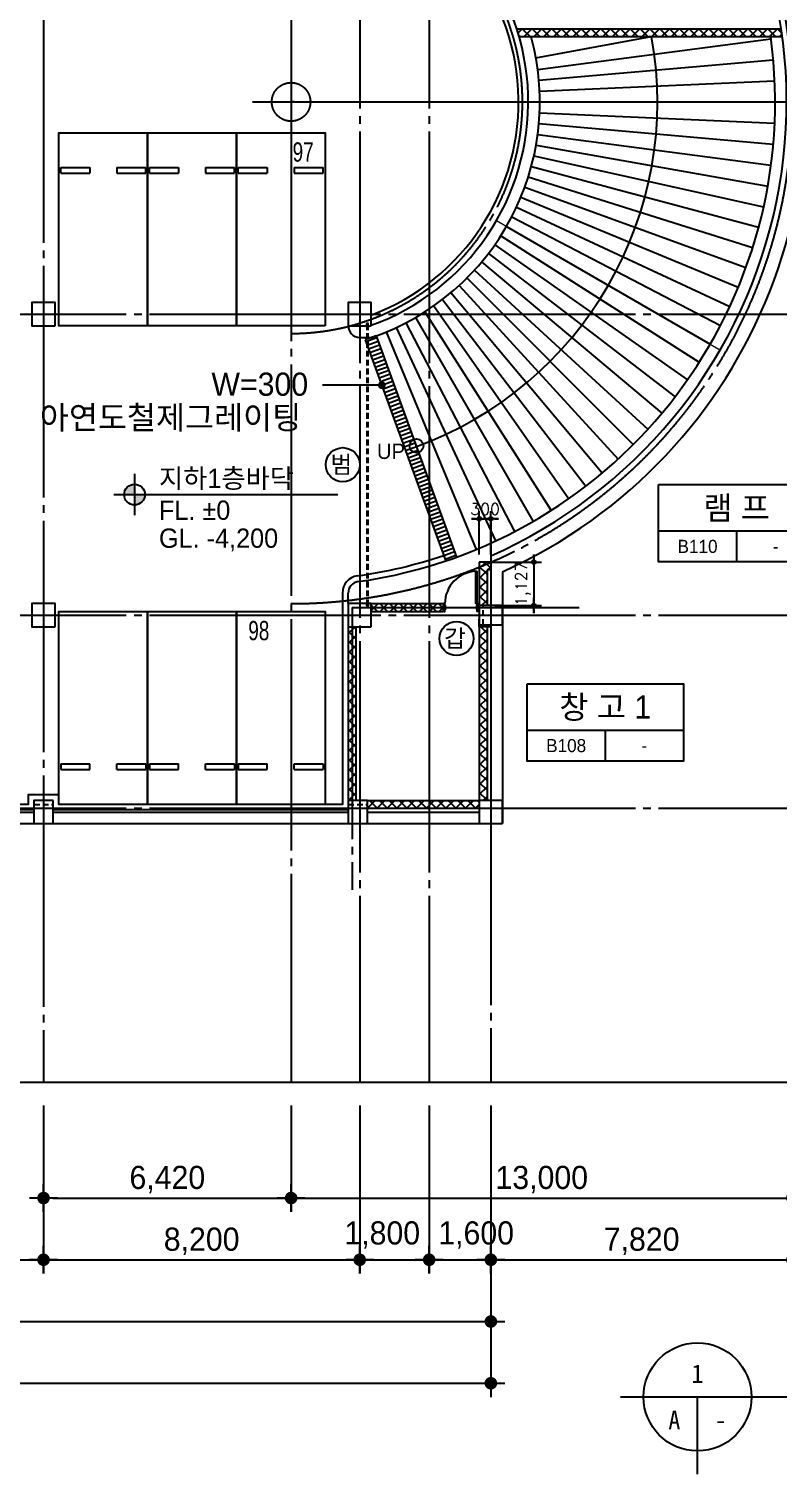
# Model space of a CAD drawing. Extents: x 13827183 to 13983685, y -1862231 to -1752052.
# Drawn here: x 13912080 to 13931509, y -1862231 to -1824785 of the extents above; entities that cross this region are included whole.
import ezdxf
from ezdxf.enums import TextEntityAlignment as Align

# ---------------------------------------------------------------- set-up
doc = ezdxf.new("R2010")
doc.units = 0
doc.header["$LTSCALE"] = 100
doc.header["$MEASUREMENT"] = 0
doc.header["$PDSIZE"] = -10
for name, pattern in [('CEN', [66, 60, -2, 2, -2]), ('HID', [2.3, 1.5, -0.8]), ('HIDDEN', [0.375, 0.25, -0.125])]:
    doc.linetypes.add(name, pattern=pattern)
doc.layers.get('0').update_dxf_attribs({"linetype": 'CONTINUOUS'})
doc.layers.get('Defpoints').update_dxf_attribs({"linetype": 'CONTINUOUS'})
for name, color, linetype in [('_FIN', 5, 'CONTINUOUS'), ('CAR', 21, 'CONTINUOUS'), ('CAR-STOP', 5, 'CONTINUOUS'), ('CEN', 1, 'CEN'), ('DIM', 7, 'CONTINUOUS'), ('DO', 7, 'CONTINUOUS'), ('EL8', 8, 'CONTINUOUS'), ('HAT', 5, 'CONTINUOUS'), ('LEVEL-1', 4, 'CONTINUOUS'), ('line', 2, 'CONTINUOUS'), ('open-tr', 9, 'CONTINUOUS'), ('ST', 3, 'CONTINUOUS'), ('SYM', 7, 'CONTINUOUS'), ('TEXT', 2, 'CONTINUOUS'), ('TEXT1', 7, 'CONTINUOUS'), ('TITLE', 3, 'CONTINUOUS'), ('WA1', 2, 'CONTINUOUS'), ('WALL-1', 7, 'CONTINUOUS'), ('WALLBR', 3, 'CONTINUOUS'), ('WID', 4, 'CONTINUOUS'), ('지시선', 7, 'CONTINUOUS')]:
    doc.layers.add(name, color=color, linetype=linetype)
doc.layers.add('hidded', color=5, linetype='HIDDEN', lineweight=20)
doc.styles.add('GHS', font='romans', dxfattribs={"bigfont": 'ghs'})
doc.styles.add('HE', font='HYWULM.TTF', dxfattribs={"height": 3})
doc.styles.add('HY울를도M', font='HYWULM.TTF')
doc.styles.add('굴림', font='H2HDRM.TTF')
doc.styles.add('돋움체', font='DotumChe.ttf')
doc.styles.add('돋음', font='Dotum.ttf', dxfattribs={"height": 3})
doc.styles.add('울릉도', font='HYWULM.TTF', dxfattribs={"height": 3})
doc.dimstyles.new('DIM50', dxfattribs={"dimscale": 50, "dimtxt": 3, "dimasz": 1.2, "dimexe": 1, "dimexo": 1, "dimgap": 0.6, "dimtad": 1, "dimdec": 4, "dimzin": 0, "dimdsep": 46, "dimlunit": 6, "dimtxsty": '굴림', "dimblk": 'DOTT', "dimcen": 0.09, "dimadec": 0, "dimazin": 0, "dimtfac": 1, "dimtdec": 4, "dimtofl": 0, "dimtmove": 2, "dimatfit": 2, "dimldrblk": 'DOTT', "dimfxl": 1, "dimtolj": 1, "dimtzin": 0, "dimarcsym": 0})
doc.dimstyles.new('SAMOO-100', dxfattribs={"dimscale": 100, "dimtxt": 3, "dimasz": 1, "dimexe": 2, "dimexo": 2, "dimgap": 1, "dimtad": 1, "dimdec": 4, "dimdsep": 46, "dimlunit": 6, "dimtxsty": 'GHS', "dimblk": 'DIMDOT', "dimcen": 2.5, "dimdle": 1.5, "dimadec": 0, "dimazin": 0, "dimtfac": 1, "dimtdec": 4, "dimtix": 1, "dimtmove": 2, "dimatfit": 3, "dimldrblk": 'DIMDOT', "dimfxl": 1, "dimtvp": 1, "dimtolj": 1, "dimtzin": 0, "dimarcsym": 0})

# ---------------------------------------------------------------- blocks, each defined once
blk = doc.blocks.new('DOTT')
for p, q in [((-1.5, 0), (1.5, 0)), ((0, 1.5), (0, -1.5))]:
    blk.add_line(p, q)
at = {"color": 6, "const_width": 0.68}
blk.add_lwpolyline([(-0.34, 0, 1), (0.34, 0, 1)], format="xyb", close=True, dxfattribs=at)
blk = doc.blocks.new('*D45')
at = {"layer": 'Defpoints', "color": 0, "lineweight": -3}
for p in [(13902460, -1852077), (13912460, -1852077), (13912460, -1856678)]:
    blk.add_point(p, dxfattribs=at)
at = {"layer": 'DIM', "color": 7, "lineweight": -2}
for p, q in [((13902460, -1852677), (13902460, -1856878)), ((13912460, -1852677), (13912460, -1856878)), ((13902700, -1856678), (13912220, -1856678))]:
    blk.add_line(p, q, dxfattribs=at)
at = {"layer": 'DIM', "color": 7, "lineweight": -2, "xscale": 240, "yscale": 240, "zscale": 240, "rotation": 180}
blk.add_blockref('DOTT', (13902460, -1856678), dxfattribs=at)
at = {"layer": 'DIM', "color": 7, "lineweight": -2, "xscale": 240, "yscale": 240, "zscale": 240}
blk.add_blockref('DOTT', (13912460, -1856678), dxfattribs=at)
at = {"layer": 'DIM', "color": 3, "insert": (13907460, -1856201), "char_height": 600, "attachment_point": 5, "style": '굴림'}
blk.add_mtext('\\A1;10,000', dxfattribs=at)
blk = doc.blocks.new('*D46')
at = {"layer": 'Defpoints', "color": 0, "lineweight": -3}
for p in [(13912460, -1852077), (13920660, -1852077), (13920660, -1856678)]:
    blk.add_point(p, dxfattribs=at)
at = {"layer": 'DIM', "color": 7, "lineweight": -2}
for p, q in [((13912460, -1852677), (13912460, -1856878)), ((13920660, -1852677), (13920660, -1856878)), ((13912700, -1856678), (13920420, -1856678))]:
    blk.add_line(p, q, dxfattribs=at)
at = {"layer": 'DIM', "color": 7, "lineweight": -2, "xscale": 240, "yscale": 240, "zscale": 240, "rotation": 180}
blk.add_blockref('DOTT', (13912460, -1856678), dxfattribs=at)
at = {"layer": 'DIM', "color": 7, "lineweight": -2, "xscale": 240, "yscale": 240, "zscale": 240}
blk.add_blockref('DOTT', (13920660, -1856678), dxfattribs=at)
at = {"layer": 'DIM', "color": 3, "insert": (13916560, -1856200), "char_height": 600, "attachment_point": 5, "style": '굴림'}
blk.add_mtext('\\A1;8,200', dxfattribs=at)
blk = doc.blocks.new('*D48')
at = {"layer": 'Defpoints', "color": 0, "lineweight": -3}
for p in [(13922460, -1852077), (13924060, -1852077), (13924060, -1856678)]:
    blk.add_point(p, dxfattribs=at)
at = {"layer": 'DIM', "color": 7, "lineweight": -2}
for p, q in [((13922460, -1852677), (13922460, -1856878)), ((13924060, -1852677), (13924060, -1856878)), ((13922700, -1856678), (13923820, -1856678))]:
    blk.add_line(p, q, dxfattribs=at)
at = {"layer": 'DIM', "color": 7, "lineweight": -2, "xscale": 240, "yscale": 240, "zscale": 240, "rotation": 180}
blk.add_blockref('DOTT', (13922460, -1856678), dxfattribs=at)
at = {"layer": 'DIM', "color": 7, "lineweight": -2, "xscale": 240, "yscale": 240, "zscale": 240}
blk.add_blockref('DOTT', (13924060, -1856678), dxfattribs=at)
at = {"layer": 'DIM', "color": 3, "insert": (13923678, -1856038), "char_height": 600, "attachment_point": 5, "style": '굴림'}
blk.add_mtext('\\A1;1,600', dxfattribs=at)
blk = doc.blocks.new('*D49')
at = {"layer": 'Defpoints', "color": 0, "lineweight": -3}
for p in [(13890360, -1852077), (13924060, -1852077), (13924060, -1858278)]:
    blk.add_point(p, dxfattribs=at)
at = {"layer": 'DIM', "color": 7, "lineweight": -2}
for p, q in [((13890360, -1852677), (13890360, -1858478)), ((13924060, -1852677), (13924060, -1858478)), ((13890600, -1858278), (13923820, -1858278))]:
    blk.add_line(p, q, dxfattribs=at)
at = {"layer": 'DIM', "color": 7, "lineweight": -2, "xscale": 240, "yscale": 240, "zscale": 240, "rotation": 180}
blk.add_blockref('DOTT', (13890360, -1858278), dxfattribs=at)
at = {"layer": 'DIM', "color": 7, "lineweight": -2, "xscale": 240, "yscale": 240, "zscale": 240}
blk.add_blockref('DOTT', (13924060, -1858278), dxfattribs=at)
at = {"layer": 'DIM', "color": 3, "insert": (13907210, -1857800), "char_height": 600, "attachment_point": 5, "style": '굴림'}
blk.add_mtext('\\A1;33,700', dxfattribs=at)
blk = doc.blocks.new('*D56')
at = {"layer": 'Defpoints', "color": 0, "lineweight": -3}
for p in [(13850460, -1852077), (13924060, -1852077), (13924060, -1859878)]:
    blk.add_point(p, dxfattribs=at)
at = {"layer": 'DIM', "color": 7, "lineweight": -2}
for p, q in [((13850460, -1852677), (13850460, -1860078)), ((13924060, -1852677), (13924060, -1860078)), ((13850700, -1859878), (13923820, -1859878))]:
    blk.add_line(p, q, dxfattribs=at)
at = {"layer": 'DIM', "color": 7, "lineweight": -2, "xscale": 240, "yscale": 240, "zscale": 240, "rotation": 180}
blk.add_blockref('DOTT', (13850460, -1859878), dxfattribs=at)
at = {"layer": 'DIM', "color": 7, "lineweight": -2, "xscale": 240, "yscale": 240, "zscale": 240}
blk.add_blockref('DOTT', (13924060, -1859878), dxfattribs=at)
at = {"layer": 'DIM', "color": 3, "insert": (13887260, -1859400), "char_height": 600, "attachment_point": 5, "style": '굴림'}
blk.add_mtext('\\A1;73,600', dxfattribs=at)
blk = doc.blocks.new('*D59')
at = {"layer": 'Defpoints', "color": 0, "lineweight": -3}
for p in [(13924060, -1852077), (13931880, -1852077), (13931880, -1856678)]:
    blk.add_point(p, dxfattribs=at)
at = {"layer": 'DIM', "color": 7, "lineweight": -2}
for p, q in [((13924060, -1852677), (13924060, -1856878)), ((13931880, -1852677), (13931880, -1856878)), ((13924300, -1856678), (13931640, -1856678))]:
    blk.add_line(p, q, dxfattribs=at)
at = {"layer": 'DIM', "color": 7, "lineweight": -2, "xscale": 240, "yscale": 240, "zscale": 240, "rotation": 180}
blk.add_blockref('DOTT', (13924060, -1856678), dxfattribs=at)
at = {"layer": 'DIM', "color": 7, "lineweight": -2, "xscale": 240, "yscale": 240, "zscale": 240}
blk.add_blockref('DOTT', (13931880, -1856678), dxfattribs=at)
at = {"layer": 'DIM', "color": 3, "insert": (13927970, -1856200), "char_height": 600, "attachment_point": 5, "style": '굴림'}
blk.add_mtext('\\A1;7,820', dxfattribs=at)
blk = doc.blocks.new('TT1')
at = {"layer": 'TEXT1'}
for p, q in [((-1013, -600), (1013, -600)), ((0, -600), (0, -1000))]:
    blk.add_line(p, q, dxfattribs=at)
blk.add_lwpolyline([(-1013, 0), (1013, 0), (1013, -1000), (-1013, -1000)], close=True, dxfattribs=at)
blk = doc.blocks.new('*D60')
at = {"layer": 'Defpoints', "color": 0, "lineweight": -3}
for p in [(13920660, -1852077), (13922460, -1852077), (13922460, -1856678)]:
    blk.add_point(p, dxfattribs=at)
at = {"layer": 'DIM', "color": 7, "lineweight": -2}
for p, q in [((13920660, -1852677), (13920660, -1856878)), ((13922460, -1852677), (13922460, -1856878)), ((13920900, -1856678), (13922220, -1856678))]:
    blk.add_line(p, q, dxfattribs=at)
at = {"layer": 'DIM', "color": 7, "lineweight": -2, "xscale": 240, "yscale": 240, "zscale": 240, "rotation": 180}
blk.add_blockref('DOTT', (13920660, -1856678), dxfattribs=at)
at = {"layer": 'DIM', "color": 7, "lineweight": -2, "xscale": 240, "yscale": 240, "zscale": 240}
blk.add_blockref('DOTT', (13922460, -1856678), dxfattribs=at)
at = {"layer": 'DIM', "color": 3, "insert": (13921243, -1856038), "char_height": 600, "attachment_point": 5, "style": '굴림'}
blk.add_mtext('\\A1;1,800', dxfattribs=at)
blk = doc.blocks.new('*D94')
at = {"layer": 'Defpoints', "color": 0, "lineweight": -3}
for p in [(13912460, -1852077), (13918880, -1852077), (13918880, -1855078)]:
    blk.add_point(p, dxfattribs=at)
at = {"layer": 'DIM', "color": 7, "lineweight": -2}
for p, q in [((13912460, -1852677), (13912460, -1855278)), ((13918880, -1852677), (13918880, -1855278)), ((13912700, -1855078), (13918640, -1855078))]:
    blk.add_line(p, q, dxfattribs=at)
at = {"layer": 'DIM', "color": 7, "lineweight": -2, "xscale": 240, "yscale": 240, "zscale": 240, "rotation": 180}
blk.add_blockref('DOTT', (13912460, -1855078), dxfattribs=at)
at = {"layer": 'DIM', "color": 7, "lineweight": -2, "xscale": 240, "yscale": 240, "zscale": 240}
blk.add_blockref('DOTT', (13918880, -1855078), dxfattribs=at)
at = {"layer": 'DIM', "color": 3, "insert": (13915670, -1854600), "char_height": 600, "attachment_point": 5, "style": '굴림'}
blk.add_mtext('\\A1;6,420', dxfattribs=at)
blk = doc.blocks.new('*D95')
at = {"layer": 'Defpoints', "color": 0, "lineweight": -3}
for p in [(13918880, -1852077), (13931880, -1852077), (13931880, -1855078)]:
    blk.add_point(p, dxfattribs=at)
at = {"layer": 'DIM', "color": 7, "lineweight": -2}
for p, q in [((13918880, -1852677), (13918880, -1855278)), ((13931880, -1852677), (13931880, -1855278)), ((13919120, -1855078), (13931640, -1855078))]:
    blk.add_line(p, q, dxfattribs=at)
at = {"layer": 'DIM', "color": 7, "lineweight": -2, "xscale": 240, "yscale": 240, "zscale": 240, "rotation": 180}
blk.add_blockref('DOTT', (13918880, -1855078), dxfattribs=at)
at = {"layer": 'DIM', "color": 7, "lineweight": -2, "xscale": 240, "yscale": 240, "zscale": 240}
blk.add_blockref('DOTT', (13931880, -1855078), dxfattribs=at)
at = {"layer": 'DIM', "color": 3, "insert": (13925380, -1854600), "char_height": 600, "attachment_point": 5, "style": '굴림'}
blk.add_mtext('\\A1;13,000', dxfattribs=at)
blk = doc.blocks.new('CAR-STOP')
at = {"layer": 'CAR-STOP', "ltscale": 3}
for p, q in [((50, 3950), (50, 4100)), ((50, 4100), (800, 4100)), ((50, 3950), (800, 3950)), ((800, 4100), (800, 3950)), ((1500, 4100), (2250, 4100)), ((1500, 4100), (1500, 3950)), ((1500, 3950), (2250, 3950)), ((2250, 3950), (2250, 4100))]:
    blk.add_line(p, q, dxfattribs=at)
blk = doc.blocks.new('DIMDOT')
blk.add_line((-2, 0), (2, 0))
blk.add_circle((0, 0), 0.5)
blk = doc.blocks.new('*D110')
at = {"layer": 'Defpoints', "color": 0, "lineweight": -3, "ltscale": 200}
for p in [(13923760, -1838601), (13923960, -1839727), (13925171, -1839727)]:
    blk.add_point(p, dxfattribs=at)
at = {"layer": 'line', "color": 1, "lineweight": -2, "ltscale": 200}
for p, q in [((13925171, -1838501), (13925171, -1838401)), ((13923960, -1838601), (13925371, -1838601)), ((13925171, -1838601), (13925171, -1839727)), ((13924160, -1839727), (13925371, -1839727)), ((13925171, -1839827), (13925171, -1839927))]:
    blk.add_line(p, q, dxfattribs=at)
at = {"layer": 'line', "color": 1, "lineweight": -2, "ltscale": 200, "xscale": 100, "yscale": 100, "zscale": 100}
for p, rotation in [((13925171, -1838601), 270), ((13925171, -1839727), 90)]:
    blk.add_blockref('DIMDOT', p, dxfattribs=dict(at, rotation=rotation))
at = {"layer": 'line', "color": 3, "lineweight": -3, "ltscale": 200, "insert": (13924892, -1839164), "char_height": 300, "attachment_point": 5, "rotation": 90, "style": 'GHS'}
blk.add_mtext('\\A1;1,127', dxfattribs=at)
blk = doc.blocks.new('*D111')
at = {"layer": 'Defpoints', "color": 0, "lineweight": -3, "ltscale": 200}
for p in [(13924060, -1837477), (13923760, -1838601), (13924060, -1838601)]:
    blk.add_point(p, dxfattribs=at)
at = {"layer": 'line', "color": 1, "lineweight": -2, "ltscale": 200}
for p, q in [((13923760, -1838401), (13923760, -1837277)), ((13924060, -1838401), (13924060, -1837277)), ((13923660, -1837477), (13923560, -1837477)), ((13923760, -1837477), (13924060, -1837477)), ((13924160, -1837477), (13924260, -1837477))]:
    blk.add_line(p, q, dxfattribs=at)
at = {"layer": 'line', "color": 1, "lineweight": -2, "ltscale": 200, "xscale": 100, "yscale": 100, "zscale": 100}
blk.add_blockref('DIMDOT', (13923760, -1837477), dxfattribs=at)
at = {"layer": 'line', "color": 1, "lineweight": -2, "ltscale": 200, "xscale": 100, "yscale": 100, "zscale": 100, "rotation": 180}
blk.add_blockref('DIMDOT', (13924060, -1837477), dxfattribs=at)
at = {"layer": 'line', "color": 3, "lineweight": -3, "ltscale": 200, "insert": (13923910, -1837227), "char_height": 300, "attachment_point": 5, "style": 'GHS'}
blk.add_mtext('\\A1;300', dxfattribs=at)

msp = doc.modelspace()

# ---------------------------------------------------------------- hatches: boundary and pattern name
at = {"layer": 'HAT', "lineweight": -3, "ltscale": 200}
h = msp.add_hatch(dxfattribs=at)
h.set_pattern_fill('_USER,N', color=256, scale=180, angle=45, style=0, double=1, pattern_type=0)
h.set_pattern_definition([(45, (1315193.02, -3034316.96), (-127.2792206, 127.2792206), []), (135, (1315193.02, -3034316.96), (-127.2792206, -127.2792206), [])])
h.paths.add_polyline_path([(13924734.12832, -1824793.37395), (13924794.7608, -1824993.37395), (13931618.98744, -1824993.37395), (13931590.9485, -1824793.37395), (13924734.12832, -1824793.37395)])
at = {"layer": 'HAT'}
h = msp.add_hatch(dxfattribs=at)
h.set_pattern_fill('_USER', color=256, scale=180, angle=45, style=0, double=1, pattern_type=0)
h.set_pattern_definition([(45, (13920859.81, -1844977.37), (-127.279, 127.279), []), (135, (13920859.81, -1844977.37), (-127.279, -127.279), [])])
h.paths.add_polyline_path([(13923759.80992, -1840277.37395), (13923759.80992, -1844777.37395), (13923959.80992, -1844777.37395), (13923959.80992, -1840277.37395)])
h.paths.add_polyline_path([(13923759.80992, -1844977.37395), (13923759.80992, -1844777.37395), (13920859.80992, -1844777.37395), (13920859.80992, -1844977.37395)])
h.paths.add_polyline_path([(13923759.80992, -1839727.37395), (13923959.80992, -1839727.37395), (13923959.80992, -1838800.7795), (13924059.80992, -1838800.7795), (13924059.80992, -1838600.7795), (13923759.80992, -1838600.7795)])
h = msp.add_hatch(dxfattribs=at)
h.set_pattern_fill('_USER', color=256, scale=180, angle=45, style=0, double=1, pattern_type=0)
h.set_pattern_definition([(45, (13090914.87, -2370030.04), (-127.27922, 127.27922), []), (135, (13090914.87, -2370030.04), (-127.27922, -127.27922), [])])
h.paths.add_polyline_path([(13920559.80992, -1840277.37395), (13920359.80992, -1840277.37395), (13920359.80992, -1844777.37395), (13920559.80992, -1844777.37395)])
h.paths.add_polyline_path([(13922459.80992, -1839677.37395), (13920959.80992, -1839677.37395), (13920959.80992, -1839877.37395), (13922459.80992, -1839877.37395)])
h.paths.add_polyline_path([(13922819.07143, -1839677.37395), (13922459.80992, -1839677.37395), (13922459.80992, -1839877.37395), (13922819.07143, -1839877.37395)])
at = {"layer": 'LEVEL-1'}
h = msp.add_hatch(color=256, dxfattribs=at)
h.paths.add_polyline_path([(13914819.45517, -1836850.82234), (13914819.45517, -1836582.02502, 0.4142135624), (13914550.65786, -1836850.82234)])
h.paths.add_polyline_path([(13914819.45517, -1836850.82234), (13914819.45517, -1837119.61965, 0.4142135624), (13915088.25248, -1836850.82234)])

# ---------------------------------------------------------------- linework, layer by layer
at = {"layer": '_FIN'}
for p, q in [((13902709.80992, -1845007.37395), (13912209.80992, -1845007.37395)), ((13912709.80992, -1845007.37395), (13920359.80992, -1845007.37395))]:
    msp.add_line(p, q, dxfattribs=at)
at = {"layer": 'CAR', "ltscale": 3}
for points in [[(13915159.80992, -1832477.37395), (13912859.80992, -1832477.37395), (13912859.80992, -1827477.37395), (13915159.80992, -1827477.37395)], [(13917459.80992, -1832477.37395), (13915159.80992, -1832477.37395), (13915159.80992, -1827477.37395), (13917459.80992, -1827477.37395)], [(13919759.80992, -1832477.37395), (13917459.80992, -1832477.37395), (13917459.80992, -1827477.37395), (13919759.80992, -1827477.37395)], [(13915159.80992, -1844877.37395), (13912859.80992, -1844877.37395), (13912859.80992, -1839877.37395), (13915159.80992, -1839877.37395)], [(13917459.80992, -1844877.37395), (13915159.80992, -1844877.37395), (13915159.80992, -1839877.37395), (13917459.80992, -1839877.37395)], [(13919759.80992, -1844877.37395), (13917459.80992, -1844877.37395), (13917459.80992, -1839877.37395), (13919759.80992, -1839877.37395)]]:
    msp.add_lwpolyline(points, close=True, dxfattribs=at)
at = {"layer": 'CEN', "color": 5}
for p, q in [((13920659.80992, -1768045.95467), (13920659.80992, -1852077.37395)), ((13918879.80992, -1813677.37395), (13918879.80992, -1852077.37395))]:
    msp.add_line(p, q, dxfattribs=at)
at = {"layer": 'CEN', "linetype": 'CEN'}
for p, q in [((13922459.80992, -1768045.95467), (13922459.80992, -1852077.37395)), ((13912459.80992, -1797927.37395), (13912459.80992, -1852077.37395)), ((13919879.80992, -1826677.37395), (13938970.80992, -1826677.37395)), ((13842606.80992, -1832177.37395), (13938970.80992, -1832177.37395)), ((13842606.80992, -1839977.37395), (13938970.80992, -1839977.37395)), ((13920459.80992, -1839777.37395), (13920459.80992, -1847094.95465)), ((13920459.80992, -1839777.37395), (13926347.01417, -1839777.37395)), ((13842606.80992, -1844977.37395), (13938970.80992, -1844977.37395))]:
    msp.add_line(p, q, dxfattribs=at)
at = {"layer": 'CEN'}
for p, q in [((13918959.80992, -1826677.37395), (13918879.80992, -1826677.37395)), ((13924059.80992, -1837477.37395), (13924059.80992, -1852077.37395))]:
    msp.add_line(p, q, dxfattribs=at)
msp.add_circle((13918879.80992, -1826677.37395), 500, dxfattribs=at)
at = {"layer": 'CEN', "color": 5}
for radius in [13000, 13000, 6000]:
    msp.add_arc((13918879.80992, -1826677.37395), radius, 270, 90, dxfattribs=at)
at = {"layer": 'Defpoints', "color": 76}
msp.add_line((13842006.80992, -1852077.37395), (13938970.80992, -1852077.37395), dxfattribs=at)
at = {"layer": 'DO', "color": 1}
for p, q in [((13918879.80992, -1825677.37395), (13918879.80992, -1827677.37395)), ((13917879.80992, -1826677.37395), (13919879.80992, -1826677.37395))]:
    msp.add_line(p, q, dxfattribs=at)
at = {"layer": 'EL8'}
for p, q in [((13920852.20992, -1832437.37395), (13920867.20992, -1832437.37395)), ((13920852.20992, -1839717.37395), (13920867.23569, -1839717.37395))]:
    msp.add_line(p, q, dxfattribs=at)
at = {"layer": 'EL8', "linetype": 'HID'}
for p, q in [((13920852.23569, -1839717.37395), (13920852.20992, -1832437.37395)), ((13920867.20992, -1832437.37395), (13920867.23569, -1839717.37395))]:
    msp.add_line(p, q, dxfattribs=at)
at = {"layer": 'EL8'}
for points in [[(13920827.30992, -1832477.37395), (13920827.30992, -1832492.37395), (13920847.30992, -1832492.37395), (13920847.30992, -1832422.37395), (13920872.30992, -1832422.37395), (13920872.30992, -1832492.37395), (13920892.30992, -1832492.37395), (13920892.30992, -1832477.37395), (13920890.30992, -1832477.37395), (13920890.30992, -1832490.37395), (13920874.30992, -1832490.37395), (13920874.30992, -1832420.37395), (13920845.30992, -1832420.37395), (13920845.30992, -1832490.37395), (13920829.30992, -1832490.37395), (13920829.30992, -1832477.37395)], [(13920827.30992, -1839677.37395), (13920827.30992, -1839662.37395), (13920847.30992, -1839662.37395), (13920847.30992, -1839732.37395), (13920872.30992, -1839732.37395), (13920872.30992, -1839662.37395), (13920892.30992, -1839662.37395), (13920892.30992, -1839677.37395), (13920890.30992, -1839677.37395), (13920890.30992, -1839664.37395), (13920874.30992, -1839664.37395), (13920874.30992, -1839734.37395), (13920845.30992, -1839734.37395), (13920845.30992, -1839664.37395), (13920829.30992, -1839664.37395), (13920829.30992, -1839677.37395)]]:
    msp.add_lwpolyline(points, close=True, dxfattribs=at)
at = {"layer": 'hidded', "color": 6, "linetype": 'HID', "ltscale": 3}
msp.add_line((13924205.86615, -1829752.37395), (13930008.23636, -1833102.37395), dxfattribs=at)
at = {"layer": 'LEVEL-1'}
for p, q in [((13914819.46949, -1836313.22771), (13914819.46949, -1837388.41696)), ((13914281.86055, -1836850.82234), (13920090.5707, -1836850.82234))]:
    msp.add_line(p, q, dxfattribs=at)
msp.add_circle((13914819.45517, -1836850.82234), 268.79731, dxfattribs=at)
at = {"layer": 'open-tr'}
msp.add_lwpolyline([(13920209.80992, -1839403.49276), (13920209.80992, -1844877.37395), (13912859.80992, -1844877.37395), (13912859.80992, -1844627.37395), (13912059.80992, -1844627.37395), (13912059.80992, -1844877.37395), (13902859.80992, -1844877.37395), (13902859.80992, -1844627.37395), (13902059.80992, -1844627.37395), (13902059.80992, -1844877.37395), (13892809.80992, -1844877.37395), (13892809.80992, -1844627.37395), (13892009.80992, -1844627.37395), (13892009.80992, -1844877.37395), (13890709.80992, -1844877.37395), (13890709.80992, -1844727.37395), (13890559.80992, -1844727.37395), (13890559.80992, -1843511.55036)], dxfattribs=at)
for centre, radius, start, end in [((13918879.80992, -1826677.37395), 12400, 277.962295138, 288.61367651), ((13920659.80992, -1839403.49276), 450, 97.962295138, 180)]:
    msp.add_arc(centre, radius, start, end, dxfattribs=at)
at = {"layer": 'ST', "color": 5}
for p, q in [((13925228.27245, -1825533.04703), (13928175.76514, -1824993.37395)), ((13925274.62927, -1825835.48001), (13931322.44293, -1825039.27024)), ((13925305.26572, -1826115.21941), (13931382.05338, -1825583.56938)), ((13925323.67095, -1826396.0289), (13931417.8651, -1826129.95064)), ((13925323.67095, -1826958.719), (13931417.8651, -1827224.79726)), ((13925329.80992, -1826677.37395), (13931429.80992, -1826677.37395)), ((13925305.26572, -1827239.52849), (13931382.05338, -1827771.17852)), ((13925274.62927, -1827519.26789), (13931322.44293, -1828315.47766)), ((13925176.91916, -1828073.40946), (13931132.32481, -1829393.6911)), ((13925231.81992, -1827797.40469), (13931239.14722, -1828856.65858)), ((13925110.0315, -1828346.75679), (13931002.17904, -1829925.55296)), ((13925031.28425, -1828616.92636), (13930848.95765, -1830451.23173)), ((13924838.8329, -1829145.68209), (13930474.49805, -1831480.05102)), ((13924940.82732, -1828883.40387), (13930672.95231, -1830969.72675)), ((13924940.82732, -1828883.40387), (13930672.95231, -1830969.72675)), ((13924725.49514, -1829403.26174), (13930253.97264, -1831981.23313)), ((13924465.67377, -1829902.37395), (13929748.42873, -1832952.37395)), ((13924601.02979, -1829655.6525), (13930011.79587, -1832472.31904)), ((13924319.68474, -1830142.95642), (13929464.37256, -1833420.48403)), ((13923996.93896, -1830603.88517), (13928836.39434, -1834317.32988)), ((13924163.3406, -1830376.94196), (13929160.16807, -1833875.75822)), ((13923635.24874, -1831034.93079), (13928132.64049, -1835156.03105)), ((13923820.79657, -1830823.35403), (13928493.66768, -1834744.35845)), ((13923237.36676, -1831432.81277), (13927358.46702, -1835930.20453)), ((13923440.64866, -1831238.21269), (13927754.00002, -1835551.56405)), ((13922806.32113, -1831794.50299), (13926519.76585, -1836633.95837)), ((13923025.79, -1831618.36061), (13926946.79442, -1836291.23171)), ((13922345.39239, -1832117.24877), (13925622.92, -1837261.93659)), ((13922579.37793, -1831960.90463), (13926078.19419, -1836957.7321)), ((13921605.6977, -1832523.05918), (13924183.6691, -1838051.53668)), ((13921858.08847, -1832398.59382), (13924674.75501, -1837809.35991)), ((13922104.80992, -1832263.2378), (13925154.80992, -1837545.99277)), ((13921348.11806, -1832636.39693), (13923682.48699, -1838272.06208))]:
    msp.add_line(p, q, dxfattribs=at)
at = {"layer": 'ST', "color": 4}
for p, q in [((13920659.66893, -1832777.5149), (13920975.22883, -1832777.5149)), ((13921085.83984, -1832738.39135), (13923172.16272, -1838470.51634)), ((13920359.80992, -1839677.37395), (13920359.80992, -1839403.49276))]:
    msp.add_line(p, q, dxfattribs=at)
for centre, radius, start, end in [((13918879.80992, -1826677.37395), 12550, 277.962295138, 7.711394844), ((13918879.80992, -1826677.37395), 6450, 288.957768769, 15.134467958), ((13918879.80992, -1826677.37395), 9500, 289.999999971, 10.210386897), ((13920659.80992, -1832477.37395), 300.14098, 180, 269.973087133), ((13920659.80992, -1839403.49276), 300, 97.962295138, 180)]:
    msp.add_arc(centre, radius, start, end, dxfattribs=at)
at = {"layer": 'SYM', "color": 6}
for p, q in [((13921085.83984, -1832738.39135), (13920803.93205, -1832840.9974)), ((13920803.93205, -1832840.9974), (13922890.25493, -1838573.12238))]:
    msp.add_line(p, q, dxfattribs=at)
at = {"layer": 'SYM', "color": 5}
for p, q in [((13920821.03306, -1832887.98203), (13921102.94085, -1832785.37598)), ((13920855.23508, -1832981.95129), (13921137.14286, -1832879.34525)), ((13920889.43709, -1833075.92055), (13921171.34488, -1832973.31451)), ((13920923.63911, -1833169.88981), (13921205.54689, -1833067.28377)), ((13920957.84112, -1833263.85908), (13921239.74891, -1833161.25303)), ((13920992.04313, -1833357.82834), (13921273.95092, -1833255.22229)), ((13921026.24515, -1833451.7976), (13921308.15293, -1833349.19156)), ((13921060.44716, -1833545.76686), (13921342.35495, -1833443.16082)), ((13921094.64918, -1833639.73612), (13921376.55696, -1833537.13008)), ((13921128.85119, -1833733.70539), (13921410.75898, -1833631.09934)), ((13921163.05321, -1833827.67465), (13921444.96099, -1833725.0686)), ((13921197.25522, -1833921.64391), (13921479.16301, -1833819.03787)), ((13921231.45723, -1834015.61317), (13921513.36502, -1833913.00713)), ((13921265.65925, -1834109.58243), (13921547.56703, -1834006.97639)), ((13921299.86126, -1834203.5517), (13921581.76905, -1834100.94565)), ((13921334.06328, -1834297.52096), (13921615.97106, -1834194.91491)), ((13921368.26529, -1834391.49022), (13921650.17308, -1834288.88418)), ((13921402.46731, -1834485.45948), (13921684.37509, -1834382.85344)), ((13921436.66932, -1834579.42874), (13921718.57711, -1834476.8227)), ((13921470.87133, -1834673.39801), (13921752.77912, -1834570.79196)), ((13921505.07335, -1834767.36727), (13921786.98114, -1834664.76123)), ((13921539.27536, -1834861.33653), (13921821.18315, -1834758.73049)), ((13921573.47738, -1834955.30579), (13921855.38516, -1834852.69975)), ((13921607.67939, -1835049.27505), (13921889.58718, -1834946.66901)), ((13921641.88141, -1835143.24432), (13921923.78919, -1835040.63827)), ((13921676.08342, -1835237.21358), (13921957.99121, -1835134.60754)), ((13921710.28543, -1835331.18284), (13921992.19322, -1835228.5768)), ((13921744.48745, -1835425.1521), (13922026.39524, -1835322.54606)), ((13921778.68946, -1835519.12136), (13922060.59725, -1835416.51532)), ((13921812.89148, -1835613.09063), (13922094.79926, -1835510.48458)), ((13921847.09349, -1835707.05989), (13922129.00128, -1835604.45385)), ((13921881.29551, -1835801.02915), (13922163.20329, -1835698.42311)), ((13921915.49752, -1835894.99841), (13922197.40531, -1835792.39237)), ((13921949.69954, -1835988.96768), (13922231.60732, -1835886.36163)), ((13921983.90155, -1836082.93694), (13922265.80934, -1835980.33089)), ((13922018.10356, -1836176.9062), (13922300.01135, -1836074.30016)), ((13922052.30558, -1836270.87546), (13922334.21336, -1836168.26942)), ((13922086.50759, -1836364.84472), (13922368.41538, -1836262.23868)), ((13922120.70961, -1836458.81399), (13922402.61739, -1836356.20794)), ((13922154.91162, -1836552.78325), (13922436.81941, -1836450.1772)), ((13922189.11364, -1836646.75251), (13922471.02142, -1836544.14647)), ((13922223.31565, -1836740.72177), (13922505.22344, -1836638.11573)), ((13922257.51766, -1836834.69103), (13922539.42545, -1836732.08499)), ((13922291.71968, -1836928.6603), (13922573.62746, -1836826.05425)), ((13922325.92169, -1837022.62956), (13922607.82948, -1836920.02352)), ((13922360.12371, -1837116.59882), (13922642.03149, -1837013.99278)), ((13922394.32572, -1837210.56808), (13922676.23351, -1837107.96204)), ((13922428.52774, -1837304.53734), (13922710.43552, -1837201.9313)), ((13922462.72975, -1837398.50661), (13922744.63754, -1837295.90056)), ((13922496.93176, -1837492.47587), (13922778.83955, -1837389.86983)), ((13922531.13378, -1837586.44513), (13922813.04156, -1837483.83909)), ((13922565.33579, -1837680.41439), (13922847.24358, -1837577.80835)), ((13922599.53781, -1837774.38365), (13922881.44559, -1837671.77761)), ((13922633.73982, -1837868.35292), (13922915.64761, -1837765.74687)), ((13922667.94184, -1837962.32218), (13922949.84962, -1837859.71614)), ((13922702.14385, -1838056.29144), (13922984.05164, -1837953.6854)), ((13922736.34586, -1838150.2607), (13923018.25365, -1838047.65466)), ((13922770.54788, -1838244.22997), (13923052.45567, -1838141.62392)), ((13922804.74989, -1838338.19923), (13923086.65768, -1838235.59318)), ((13922838.95191, -1838432.16849), (13923120.85969, -1838329.56245)), ((13922873.15392, -1838526.13775), (13923155.06171, -1838423.53171))]:
    msp.add_line(p, q, dxfattribs=at)
at = {"layer": 'SYM'}
for p, q in [((13927418.63619, -1860231.29804), (13948052.13193, -1860231.29804)), ((13929418.63619, -1862231.29804), (13929418.63619, -1860231.29804))]:
    msp.add_line(p, q, dxfattribs=at)
for centre, radius in [((13922129.00128, -1835587.04394), 180), ((13929418.63619, -1860231.29804), 1400)]:
    msp.add_circle(centre, radius, dxfattribs=at)
at = {"layer": 'TEXT1'}
msp.add_line((13921202.38455, -1834018.23602), (13919691.7638, -1834018.23602), dxfattribs=at)
at = {"layer": 'TEXT1', "const_width": 100}
msp.add_lwpolyline([(13921182.41187, -1834018.23602, 1), (13921282.41187, -1834018.23602, 1)], format="xyb", close=True, dxfattribs=at)
msp.add_lwpolyline([(13921182.41187, -1834018.23602, 1), (13921282.41187, -1834018.23602, 1)], format="xyb", close=True, dxfattribs=at)
at = {"layer": 'WA1'}
for p, q in [((13924059.80992, -1838437.05507), (13924059.80992, -1839727.37395)), ((13924359.80992, -1838850.79171), (13924359.80992, -1845377.37395)), ((13923759.80992, -1840277.37395), (13923759.80992, -1840077.37395)), ((13924059.80992, -1840277.37395), (13923759.80992, -1840277.37395)), ((13924059.80992, -1840277.37395), (13924059.80992, -1844777.37395)), ((13902709.80992, -1845077.37395), (13912209.80992, -1845077.37395)), ((13912709.80992, -1845077.37395), (13920359.80992, -1845077.37395)), ((13920859.80992, -1845077.37395), (13923759.80992, -1845077.37395)), ((13890359.80992, -1845377.37395), (13924359.80992, -1845377.37395))]:
    msp.add_line(p, q, dxfattribs=at)
at = {"layer": 'WA1', "color": 5, "linetype": 'HID'}
for p, q in [((13923859.80992, -1840227.37395), (13923859.80992, -1839727.37395)), ((13912209.80992, -1844877.37395), (13912709.80992, -1844877.37395)), ((13920359.80992, -1844877.37395), (13920859.80992, -1844877.37395))]:
    msp.add_line(p, q, dxfattribs=at)
at = {"layer": 'WA1'}
for points in [[(13912759.80992, -1832477.37395), (13912759.80992, -1831877.37395), (13912159.80992, -1831877.37395), (13912159.80992, -1832477.37395)], [(13920959.66893, -1832477.37395), (13920959.66893, -1831877.37395), (13920359.66893, -1831877.37395), (13920359.66893, -1832477.37395)], [(13912759.80992, -1840277.37395), (13912759.80992, -1839677.37395), (13912159.80992, -1839677.37395), (13912159.80992, -1840277.37395)], [(13912759.80992, -1840277.37395), (13912759.80992, -1839677.37395), (13912159.80992, -1839677.37395), (13912159.80992, -1840277.37395)], [(13920959.80992, -1840277.37395), (13920959.80992, -1839677.37395), (13920359.80992, -1839677.37395), (13920359.80992, -1840277.37395)], [(13923759.80992, -1839727.37395), (13923759.80992, -1840227.37395), (13924359.80992, -1840227.37395), (13924359.80992, -1839727.37395)], [(13912709.80992, -1844777.37395), (13912209.80992, -1844777.37395), (13912209.80992, -1845377.37395), (13912709.80992, -1845377.37395)], [(13920859.80992, -1844777.37395), (13920359.80992, -1844777.37395), (13920359.80992, -1845377.37395), (13920859.80992, -1845377.37395)], [(13924359.80992, -1845377.37395), (13924359.80992, -1844777.37395), (13923759.80992, -1844777.37395), (13923759.80992, -1845377.37395)]]:
    msp.add_lwpolyline(points, close=True, dxfattribs=at)
for radius, start, end in [(12850, 293.772922039, 39.999999968), (5900, 290.641434092, 75.472334021), (6150, 289.766543531, 73.662143364), (13350, 294.23542414, 22.568820073)]:
    msp.add_arc((13918879.80992, -1826677.37395), radius, start, end, dxfattribs=at)
at = {"layer": 'WALL-1', "color": 4}
msp.add_line((13923694.07143, -1839722.37395), (13923709.07143, -1839722.37395), dxfattribs=at)
at = {"layer": 'WALLBR'}
for p, q in [((13931590.9485, -1824793.37395), (13924734.12832, -1824793.37395)), ((13931618.98744, -1824993.37395), (13924794.7608, -1824993.37395)), ((13923759.80992, -1838600.7795), (13923759.80992, -1840077.37395)), ((13924059.80992, -1838600.7795), (13923759.80992, -1838600.7795)), ((13923959.80992, -1838800.7795), (13923959.80992, -1839727.37395)), ((13924059.80992, -1838800.7795), (13923959.80992, -1838800.7795)), ((13920959.80992, -1839677.37395), (13922819.07143, -1839677.37395)), ((13922819.07143, -1839677.37395), (13922819.07143, -1839877.37395)), ((13920959.07143, -1839877.37395), (13922819.07143, -1839877.37395)), ((13920359.80992, -1840277.37395), (13920359.80992, -1844777.37395)), ((13920559.80992, -1840277.37395), (13920559.80992, -1844777.37395)), ((13923759.80992, -1840277.37395), (13923759.80992, -1844777.37395)), ((13923959.80992, -1840277.37395), (13923959.80992, -1844777.37395)), ((13920859.80992, -1844777.37395), (13923759.80992, -1844777.37395)), ((13920859.80992, -1844977.37395), (13923759.80992, -1844977.37395))]:
    msp.add_line(p, q, dxfattribs=at)
at = {"layer": 'WID'}
for points in [[(13923709.07143, -1839677.37395), (13923674.07143, -1839677.37395), (13923674.07143, -1838838.02577), (13923709.07143, -1838838.02577)], [(13923709.07143, -1839677.37395), (13923709.07143, -1838838.02577)], [(13922839.07143, -1839877.37395), (13922839.07143, -1839877.37395), (13922869.07143, -1839877.37395), (13922869.07143, -1839832.37395), (13922884.07143, -1839832.37395), (13922884.07143, -1839722.37395), (13922869.07143, -1839722.37395), (13922869.07143, -1839677.37395), (13922839.07143, -1839677.37395), (13922839.07143, -1839877.37395)], [(13923739.07143, -1839877.37395), (13923739.07143, -1839877.37395), (13923709.07143, -1839877.37395), (13923709.07143, -1839832.37395), (13923694.07143, -1839832.37395), (13923694.07143, -1839722.37395), (13923709.07143, -1839722.37395), (13923709.07143, -1839677.37395), (13923739.07143, -1839677.37395), (13923739.07143, -1839877.37395)]]:
    msp.add_lwpolyline(points, dxfattribs=at)
msp.add_arc((13923709.21085, -1839677.43001), 840.13942, 92.397135277, 179.996177015, dxfattribs=at)
at = {"layer": '지시선'}
for centre in [(13920218.08427, -1836077.37395), (13923167.80992, -1840581.24378)]:
    msp.add_circle(centre, 441.72564, dxfattribs=at)

# ---------------------------------------------------------------- block references
at = {"layer": 'CAR-STOP'}
for p in [(13912859.80992, -1832477.37395), (13915159.80992, -1832477.37395), (13917459.80992, -1832477.37395)]:
    msp.add_blockref('CAR-STOP', p, dxfattribs=at)
at = {"layer": 'CAR-STOP', "xscale": -1, "rotation": 180}
for p in [(13912859.80992, -1839877.37395), (13915159.80992, -1839877.37395), (13917459.80992, -1839877.37395)]:
    msp.add_blockref('CAR-STOP', p, dxfattribs=at)
at = {"layer": 'TEXT1', "xscale": 2, "yscale": 2, "zscale": 2}
for p in [(13930432.81809, -1836593.68523), (13927025.90054, -1841755.19388)]:
    msp.add_blockref('TT1', p, dxfattribs=at)

# ---------------------------------------------------------------- texts
at = {"layer": 'SYM', "style": '돋움체'}
for s, p in [('1', (13929418.63619, -1859631.29804)), ('A', (13928818.63619, -1860831.29804)), ('-', (13930018.63619, -1860831.29804))]:
    msp.add_text(s, height=480, dxfattribs=at).set_placement(p, align=Align.MIDDLE_CENTER)
at = {"layer": 'TEXT', "style": 'HY울를도M', "width": 0.75}
for s, p in [('97', (13918919.61846, -1828225.23339)), ('98', (13917769.61846, -1840625.23339))]:
    msp.add_text(s, height=500, dxfattribs=at).set_placement(p)
at = {"layer": 'TEXT', "style": 'HY울를도M'}
for s, p in [('지하1층바닥', (13915453.69337, -1836680.0475)), ('FL. %%P0', (13915453.69337, -1837505.97936)), ('GL. -4,200', (13915453.69337, -1838230.70306))]:
    msp.add_text(s, height=500, dxfattribs=at).set_placement(p)
at = {"layer": 'TEXT1'}
for s, height, style, p in [('W=300', 600, '돋음', (13916813.61106, -1834291.38059)), ('아연도철제그레이팅', 600, '돋음', (13912365.04172, -1835153.49294)), ('범', 450, '울릉도', (13919897.8959, -1836297.76331)), ('갑', 450, '울릉도', (13922847.62154, -1840800.668))]:
    msp.add_text(s, height=height, dxfattribs=dict(at, style=style)).set_placement(p)
at = {"layer": 'TEXT1', "style": '울릉도'}
for s, p in [('램 프', (13930432.81809, -1837495.26538)), ('창 고 1', (13927025.90054, -1842656.77403))]:
    msp.add_text(s, height=600, dxfattribs=at).set_placement(p, align=Align.CENTER)
at = {"layer": 'TEXT1', "color": 2, "style": '울릉도'}
for s, p in [('B110', (13929419.32218, -1838193.52523)), ('B108', (13926012.40463, -1843355.03388))]:
    msp.add_text(s, height=340, dxfattribs=at).set_placement(p, align=Align.MIDDLE_CENTER)
at = {"layer": 'TEXT1', "style": '울릉도'}
for p in [(13931446.31401, -1838193.52523), (13928039.39645, -1843355.03388)]:
    msp.add_text('-', height=340, dxfattribs=at).set_placement(p, align=Align.MIDDLE_CENTER)
at = {"layer": 'TITLE', "color": 4, "style": 'HE'}
msp.add_text('UP', height=400, dxfattribs=at).set_placement((13921105.96574, -1835928.86528))

# ---------------------------------------------------------------- dimensions: what is measured, and where the dimension line sits
at = {"layer": 'DIM'}
for base, p1, p2, picture, middle in [((13924059.8099167496, -1859878.3739486579), (13850459.8099167496, -1852077.3739486621), (13924059.8099167496, -1852077.3739486579), '*D56', (13887259.8099167496, -1859400.297499829)), ((13924059.80992, -1858278.37395), (13890359.80992, -1852077.37395), (13924059.80992, -1852077.37395), '*D49', (13907209.80992, -1857800.2975)), ((13931879.80992, -1856678.37395), (13924059.80992, -1852077.37395), (13931879.80992, -1852077.37395), '*D59', (13927969.80992, -1856200.2975))]:
    dim = msp.add_linear_dim(base=base, p1=p1, p2=p2, angle=180, dimstyle='DIM50', override={"dimscale": 200, "dimexo": 3}, dxfattribs=at)
    dim.commit()
    dim.dimension.update_dxf_attribs({"geometry": picture, "text_midpoint": middle})
for base, p1, p2, picture, middle in [((13912459.80992, -1856678.37395), (13902459.80992, -1852077.37395), (13912459.80992, -1852077.37395), '*D45', (13907459.80992, -1856201.03733)), ((13920659.80992, -1856678.37395), (13912459.80992, -1852077.37395), (13920659.80992, -1852077.37395), '*D46', (13916559.80992, -1856200.2975)), ((13918879.80992, -1855078.37395), (13912459.80992, -1852077.37395), (13918879.80992, -1852077.37395), '*D94', (13915669.80992, -1854600.2975)), ((13931879.80992, -1855078.37395), (13918879.80992, -1852077.37395), (13931879.80992, -1852077.37395), '*D95', (13925379.80992, -1854600.2975))]:
    dim = msp.add_linear_dim(base=base, p1=p1, p2=p2, dimstyle='DIM50', override={"dimscale": 200, "dimexo": 3}, dxfattribs=at)
    dim.commit()
    dim.dimension.update_dxf_attribs({"geometry": picture, "text_midpoint": middle})
for base, p1, p2, picture, middle in [((13922459.80992, -1856678.37395), (13920659.80992, -1852077.37395), (13922459.80992, -1852077.37395), '*D60', (13921242.90124, -1856037.66915)), ((13924059.80992, -1856678.37395), (13922459.80992, -1852077.37395), (13924059.80992, -1852077.37395), '*D48', (13923678.45786, -1856037.66915))]:
    dim = msp.add_linear_dim(base=base, p1=p1, p2=p2, angle=180, dimstyle='DIM50', override={"dimscale": 200, "dimexo": 3}, dxfattribs=at)
    dim.commit()
    dim.dimension.update_dxf_attribs({"geometry": picture, "text_midpoint": middle, "dimtype": 128})
at = {"layer": 'line', "lineweight": -3, "ltscale": 200}
dim = msp.add_linear_dim(base=(13924059.80992, -1837477.37395), p1=(13923759.80992, -1838600.7795), p2=(13924059.80992, -1838600.7795), dimstyle='SAMOO-100', dxfattribs=at)
dim.commit()
dim.dimension.update_dxf_attribs({"geometry": '*D111', "text_midpoint": (13923909.80992, -1837227.37395)})
dim = msp.add_linear_dim(base=(13925170.65066, -1839727.373949), p1=(13923759.809917, -1838600.779502), p2=(13923959.809917, -1839727.373949), angle=90, dimstyle='SAMOO-100', dxfattribs=at)
dim.commit()
dim.dimension.update_dxf_attribs({"geometry": '*D110', "text_midpoint": (13924892.079231, -1839164.076726)})

doc.saveas('drawing.dxf')
